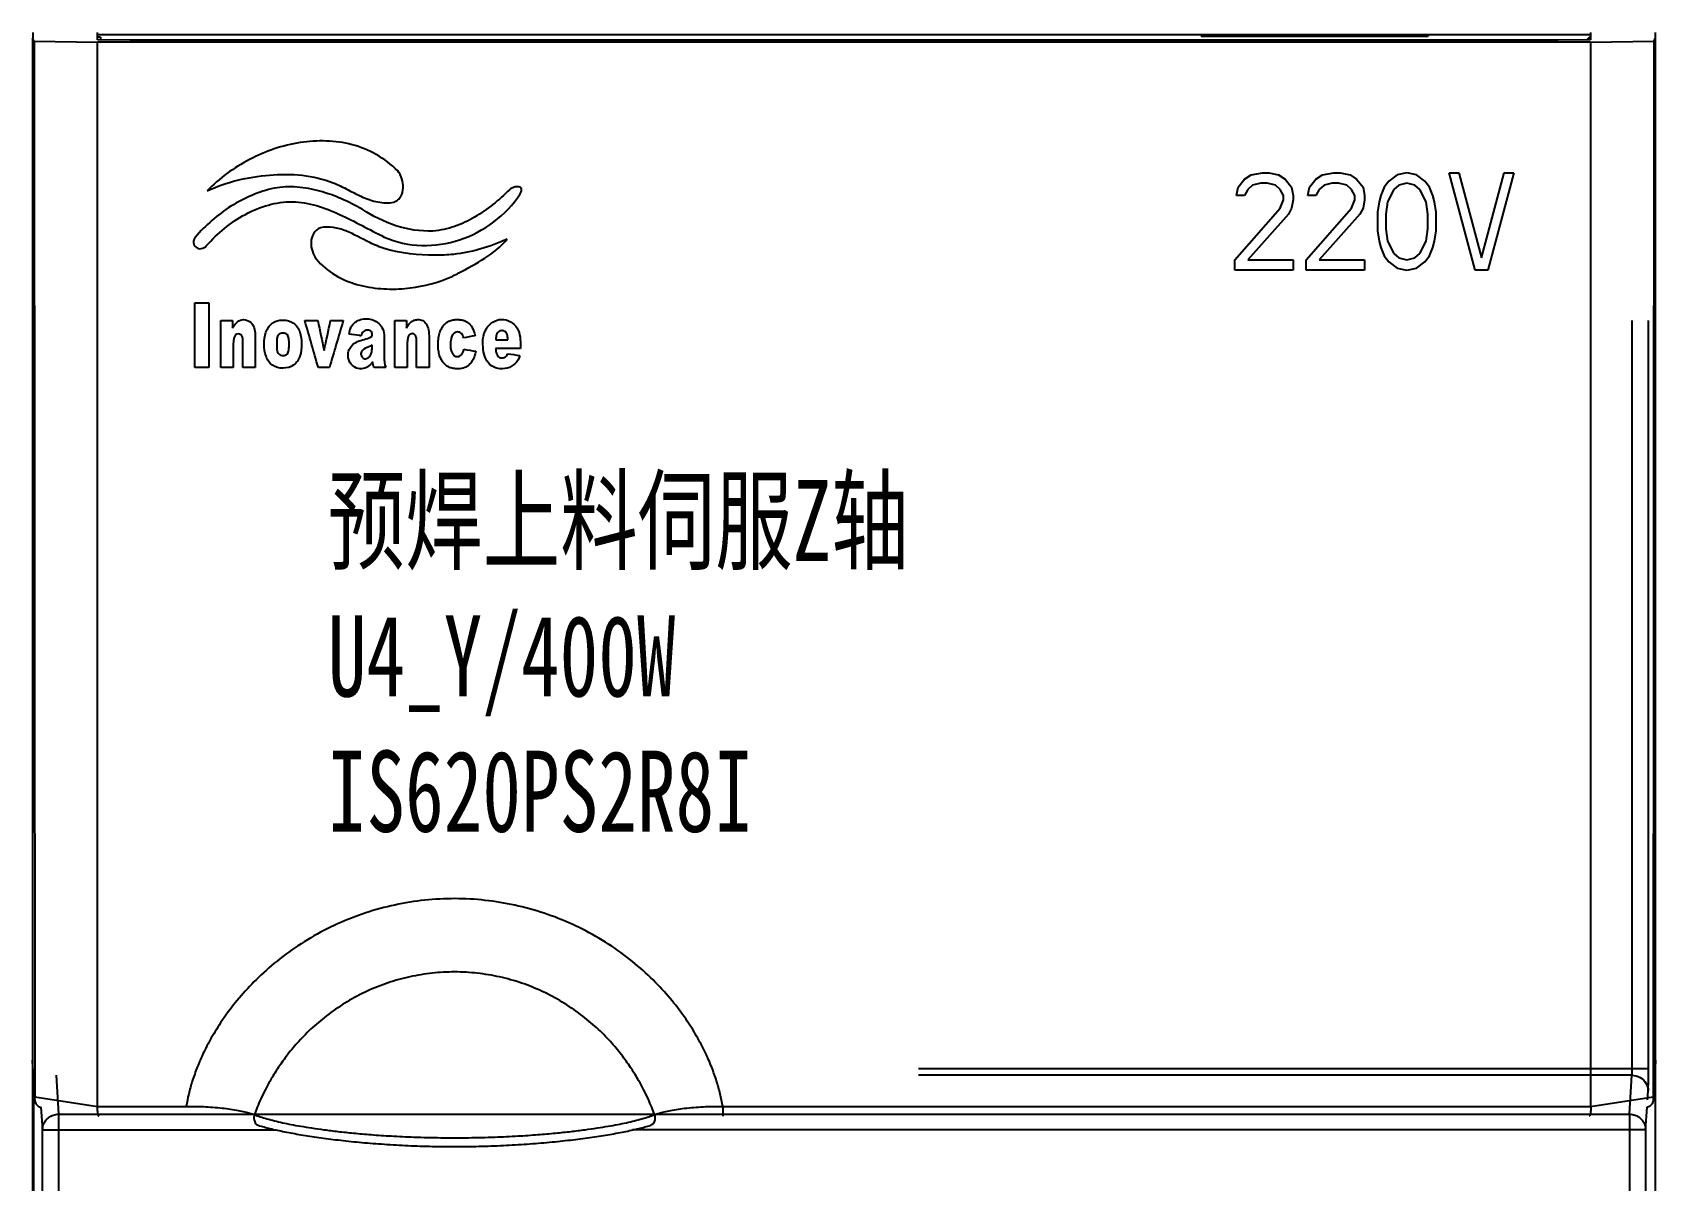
# Model space of a CAD drawing. Header units: millimetres. Extents: x 336 to 12810, y -1577 to 4105.
# Drawn here: x 8348.7 to 8398.7, y 1768 to 1803.3 of the extents above; entities that cross this region are included whole.
import ezdxf

# ---------------------------------------------------------------- set-up
doc = ezdxf.new("R2010")
doc.units = ezdxf.units.MM
doc.layers.add('03___PRT_ALL_CURVES', color=7, linetype='Continuous')
doc.layers.add('20_ALL_FEATURES', color=7, linetype='Continuous')
doc.styles.add('宋', font='', dxfattribs={"width": 0.7})
doc.styles.add('样式 8', font='arial.ttf', dxfattribs={"width": 0.6, "height": 2.5})
doc.styles.get('宋').set_extended_font_data('SimSun')

msp = doc.modelspace()

# ---------------------------------------------------------------- linework, layer by layer
at = {"color": 7, "linetype": 'Continuous'}
for p, q in [((8348.67, 1803.135), (8348.67, 1644.24)), ((8348.723, 1803.046), (8348.67, 1803.135)), ((8348.67, 1803.135), (8348.68, 1803.135)), ((8348.68, 1803.313), (8348.68, 1803.135)), ((8348.723, 1803.046), (8348.74, 1770.527)), ((8348.723, 1803.046), (8350.67, 1803.017)), ((8350.67, 1803.089), (8350.67, 1803.313)), ((8396.67, 1803.24), (8350.67, 1803.24)), ((8350.77, 1803.166), (8350.67, 1803.166)), ((8351.67, 1803.074), (8350.67, 1803.089)), ((8350.67, 1770.24), (8350.67, 1803.017)), ((8396.67, 1803.017), (8350.67, 1803.017)), ((8350.77, 1803.166), (8350.77, 1803.088)), ((8395.67, 1803.074), (8351.67, 1803.074)), ((8384.67, 1803.24), (8384.67, 1803.202)), ((8384.67, 1803.202), (8391.67, 1803.202)), ((8391.67, 1803.24), (8391.67, 1803.202)), ((8396.67, 1803.089), (8395.67, 1803.074)), ((8396.635, 1803.166), (8396.556, 1803.088)), ((8396.634, 1803.09), (8396.635, 1803.166)), ((8396.67, 1803.166), (8396.635, 1803.166)), ((8396.67, 1803.313), (8396.67, 1803.089)), ((8396.67, 1803.017), (8398.618, 1803.046)), ((8396.67, 1803.017), (8396.67, 1770.24)), ((8398.618, 1803.046), (8398.601, 1770.527)), ((8398.618, 1803.046), (8398.67, 1803.135)), ((8398.66, 1803.313), (8398.66, 1803.135)), ((8398.67, 1803.135), (8398.66, 1803.135)), ((8398.67, 1644.24), (8398.67, 1803.135)), ((8397.952, 1771.394), (8397.952, 1794.44)), ((8398.452, 1771.394), (8398.452, 1794.44)), ((8348.74, 1770.449), (8348.67, 1771.662)), ((8348.671, 1771.643), (8348.67, 1771.662)), ((8348.739, 1770.449), (8348.671, 1771.643)), ((8398.67, 1771.662), (8398.601, 1770.449)), ((8398.67, 1771.643), (8398.606, 1770.527)), ((8398.67, 1771.662), (8398.67, 1771.643)), ((8349.398, 1771.201), (8349.476, 1770)), ((8398.452, 1771.394), (8375.97, 1771.394)), ((8397.943, 1771.201), (8375.97, 1771.201)), ((8397.865, 1770), (8397.943, 1771.201)), ((8348.67, 1770.74), (8348.709, 1770.74)), ((8348.709, 1761.74), (8348.709, 1770.74)), ((8350.67, 1770.23), (8348.74, 1770.527)), ((8398.601, 1770.527), (8396.671, 1770.23)), ((8398.425, 1770.444), (8398.443, 1770.718)), ((8348.74, 1770.449), (8348.74, 1770.432)), ((8348.931, 1770.213), (8348.976, 1769.517)), ((8349.476, 1770), (8397.865, 1770)), ((8349.476, 1770), (8349.476, 1752.38)), ((8350.67, 1770.24), (8353.407, 1770.24)), ((8369.934, 1770.24), (8396.67, 1770.24)), ((8369.934, 1770.24), (8369.934, 1769.94)), ((8397.865, 1770), (8397.865, 1644.546)), ((8398.365, 1769.517), (8398.41, 1770.213)), ((8398.601, 1770.449), (8398.6, 1770.432)), ((8348.976, 1752.88), (8348.976, 1769.517)), ((8348.976, 1769.517), (8356.183, 1769.517)), ((8398.365, 1769.517), (8367.158, 1769.517)), ((8398.365, 1769.517), (8398.365, 1644.546))]:
    msp.add_line(p, q, dxfattribs=at)
for points, start_tangent, end_tangent in [([(8369.934, 1770.24), (8369.858, 1770.618), (8369.747, 1771.019), (8369.594, 1771.447), (8369.393, 1771.907), (8369.13, 1772.404), (8368.795, 1772.934), (8368.377, 1773.489), (8367.863, 1774.061), (8367.24, 1774.632), (8366.516, 1775.172), (8365.717, 1775.645), (8364.869, 1776.032), (8363.986, 1776.326), (8363.076, 1776.524), (8362.15, 1776.625), (8361.218, 1776.627), (8360.291, 1776.529), (8359.381, 1776.333), (8358.497, 1776.042), (8357.648, 1775.658), (8356.847, 1775.186), (8356.119, 1774.647), (8355.492, 1774.074), (8354.973, 1773.501), (8354.552, 1772.943), (8354.215, 1772.411), (8353.951, 1771.912), (8353.748, 1771.45), (8353.595, 1771.021), (8353.483, 1770.619), (8353.407, 1770.24)], (-0.158449, 0.987367), (-0.158453, -0.987366)), ([(8367.835, 1769.986), (8367.747, 1770.214), (8367.636, 1770.472), (8367.496, 1770.76), (8367.318, 1771.083), (8367.094, 1771.44), (8366.816, 1771.826), (8366.474, 1772.235), (8366.057, 1772.656), (8365.558, 1773.072), (8364.991, 1773.455), (8364.377, 1773.781), (8363.733, 1774.04), (8363.063, 1774.227), (8362.375, 1774.341), (8361.68, 1774.381), (8360.985, 1774.344), (8360.297, 1774.231), (8359.626, 1774.046), (8358.981, 1773.79), (8358.366, 1773.465), (8357.796, 1773.082), (8357.295, 1772.666), (8356.875, 1772.244), (8356.53, 1771.833), (8356.25, 1771.445), (8356.025, 1771.086), (8355.846, 1770.762), (8355.705, 1770.473), (8355.594, 1770.215), (8355.506, 1769.986)], (-0.336663, 0.941625), (-0.336661, -0.941626)), ([(8397.943, 1771.201), (8397.947, 1771.236), (8397.949, 1771.258), (8397.95, 1771.285), (8397.951, 1771.318), (8397.952, 1771.355), (8397.952, 1771.394)], (0.222501, 0.974932), (-0.000007, 1)), ([(8397.943, 1771.201), (8398.192, 1771.135), (8398.375, 1770.959), (8398.443, 1770.718)], (0.99999, -0.004364), (0.004676, -0.999989)), ([(8398.443, 1770.718), (8398.444, 1770.744), (8398.446, 1770.784), (8398.447, 1770.841), (8398.449, 1770.917), (8398.45, 1771.013), (8398.451, 1771.128), (8398.452, 1771.257), (8398.452, 1771.394)], (0.065022, 0.997884), (-0.000064, 1)), ([(8348.74, 1770.475), (8348.74, 1770.5), (8348.74, 1770.527)], (0.002955, 0.999996), (-0.000522, 1)), ([(8398.601, 1770.527), (8398.601, 1770.5), (8398.601, 1770.475)], (-0.000522, -1), (0.002955, -0.999996)), ([(8348.74, 1770.449), (8348.74, 1770.475)], (0.004788, 0.999989), (0.002955, 0.999996)), ([(8348.74, 1770.432), (8348.749, 1770.381), (8348.774, 1770.321), (8348.812, 1770.274), (8348.861, 1770.239), (8348.916, 1770.218), (8348.94, 1770.213)], (0.058249, -0.998302), (0.988517, -0.151107)), ([(8348.976, 1769.517), (8348.986, 1769.612), (8349.02, 1769.712), (8349.082, 1769.812), (8349.178, 1769.904), (8349.31, 1769.972), (8349.476, 1770)], (0.004676, 0.999989), (0.99999, 0.004364)), ([(8350.67, 1770.23), (8350.668, 1770.169), (8350.668, 1770.11), (8350.672, 1770.058), (8350.679, 1770.013), (8350.688, 1769.978), (8350.699, 1769.954), (8350.713, 1769.942), (8350.717, 1769.941)], (-0.064441, -0.997922), (0.992881, -0.119113)), ([(8350.67, 1770.23), (8350.67, 1770.234), (8350.67, 1770.237), (8350.67, 1770.24)], (0.064441, 0.997922), (0, 1)), ([(8353.407, 1770.24), (8353.661, 1770.241), (8353.94, 1770.234), (8354.229, 1770.217), (8354.511, 1770.191), (8354.775, 1770.156), (8355.01, 1770.115), (8355.212, 1770.071), (8355.378, 1770.027), (8355.506, 1769.986)], (0.999877, 0.015698), (0.946467, -0.3228)), ([(8367.835, 1769.986), (8367.963, 1770.027), (8368.129, 1770.071), (8368.332, 1770.116), (8368.567, 1770.156), (8368.83, 1770.191), (8369.113, 1770.217), (8369.402, 1770.234), (8369.68, 1770.241), (8369.934, 1770.24)], (0.946467, 0.322799), (0.999877, -0.015694)), ([(8396.671, 1770.23), (8396.673, 1770.169), (8396.673, 1770.11), (8396.669, 1770.058), (8396.662, 1770.013), (8396.653, 1769.978), (8396.641, 1769.954), (8396.628, 1769.942), (8396.624, 1769.941)], (0.064441, -0.997922), (-0.992805, -0.11974)), ([(8396.67, 1770.24), (8396.67, 1770.237), (8396.671, 1770.234), (8396.671, 1770.23)], (0, -1), (0.064441, -0.997922)), ([(8397.865, 1770), (8397.963, 1769.99), (8398.068, 1769.958), (8398.172, 1769.897), (8398.265, 1769.804), (8398.336, 1769.677), (8398.365, 1769.517)], (0.99999, -0.004364), (0.004676, -0.999989)), ([(8398.601, 1770.432), (8398.592, 1770.381), (8398.567, 1770.321), (8398.529, 1770.274), (8398.48, 1770.239), (8398.425, 1770.218), (8398.401, 1770.213)], (-0.058406, -0.998293), (-0.988508, -0.15117)), ([(8398.601, 1770.475), (8398.601, 1770.449)], (0.002955, -0.999996), (0.004788, -0.999989)), ([(8355.506, 1769.986), (8355.494, 1769.906), (8355.498, 1769.829), (8355.518, 1769.761), (8355.552, 1769.707), (8355.599, 1769.67), (8355.622, 1769.661)], (-0.245809, -0.969318), (0.95301, -0.30294)), ([(8355.506, 1769.986), (8355.686, 1769.922), (8355.894, 1769.859), (8356.125, 1769.797), (8356.375, 1769.739), (8356.642, 1769.684), (8356.935, 1769.631), (8357.27, 1769.576), (8357.65, 1769.522), (8358.079, 1769.469), (8358.561, 1769.418), (8359.103, 1769.371), (8359.717, 1769.33), (8360.43, 1769.297), (8361.246, 1769.277), (8362.1, 1769.277), (8362.915, 1769.297), (8363.627, 1769.33), (8364.24, 1769.372), (8364.782, 1769.419), (8365.264, 1769.469), (8365.692, 1769.522), (8366.072, 1769.577), (8366.406, 1769.631), (8366.699, 1769.684), (8366.966, 1769.739), (8367.216, 1769.797), (8367.447, 1769.859), (8367.655, 1769.922), (8367.835, 1769.986)], (0.933783, -0.35784), (0.933783, 0.35784)), ([(8355.622, 1769.661), (8355.987, 1769.56), (8356.439, 1769.461), (8356.94, 1769.369), (8357.489, 1769.284), (8358.085, 1769.207), (8358.73, 1769.139), (8359.42, 1769.083), (8360.146, 1769.04), (8360.897, 1769.013), (8361.661, 1769.004), (8362.426, 1769.013), (8363.178, 1769.039), (8363.907, 1769.082), (8364.599, 1769.138), (8365.246, 1769.206), (8365.845, 1769.283), (8366.395, 1769.368), (8366.897, 1769.46), (8367.35, 1769.559), (8367.718, 1769.661)], (0.953081, -0.302715), (0.953092, 0.302681)), ([(8367.835, 1769.986), (8367.847, 1769.906), (8367.843, 1769.829), (8367.823, 1769.761), (8367.788, 1769.707), (8367.742, 1769.67), (8367.718, 1769.661)], (0.245794, -0.969322), (-0.953033, -0.302868))]:
    msp.add_spline(points, degree=3, dxfattribs=dict(at, start_tangent=start_tangent, end_tangent=end_tangent))
at = {"layer": '03___PRT_ALL_CURVES', "color": 7, "linetype": 'Continuous'}
for p, q in [((8385.759, 1798.289), (8385.809, 1798.545)), ((8385.809, 1798.545), (8386.009, 1798.8)), ((8386.009, 1798.8), (8386.209, 1798.928)), ((8386.259, 1798.608), (8386.109, 1798.481)), ((8386.209, 1798.928), (8386.559, 1798.991)), ((8386.509, 1798.672), (8386.259, 1798.608)), ((8386.709, 1798.672), (8386.509, 1798.672)), ((8386.559, 1798.991), (8386.759, 1798.991)), ((8386.959, 1798.608), (8386.709, 1798.672)), ((8386.759, 1798.991), (8387.059, 1798.928)), ((8387.109, 1798.481), (8386.959, 1798.608)), ((8387.059, 1798.928), (8387.259, 1798.8)), ((8387.259, 1798.8), (8387.459, 1798.545)), ((8387.459, 1798.545), (8387.509, 1798.289)), ((8387.959, 1798.289), (8388.009, 1798.545)), ((8388.009, 1798.545), (8388.209, 1798.8)), ((8388.209, 1798.8), (8388.409, 1798.928)), ((8388.459, 1798.608), (8388.309, 1798.481)), ((8388.409, 1798.928), (8388.759, 1798.991)), ((8388.709, 1798.672), (8388.459, 1798.608)), ((8388.909, 1798.672), (8388.709, 1798.672)), ((8388.759, 1798.991), (8388.959, 1798.991)), ((8389.159, 1798.608), (8388.909, 1798.672)), ((8388.959, 1798.991), (8389.259, 1798.928)), ((8389.309, 1798.481), (8389.159, 1798.608)), ((8389.259, 1798.928), (8389.459, 1798.8)), ((8389.459, 1798.8), (8389.659, 1798.545)), ((8389.659, 1798.545), (8389.709, 1798.289)), ((8390.309, 1798.545), (8390.209, 1798.289)), ((8390.459, 1798.736), (8390.309, 1798.545)), ((8390.709, 1798.928), (8390.459, 1798.736)), ((8390.759, 1798.608), (8390.609, 1798.481)), ((8391.009, 1798.991), (8390.709, 1798.928)), ((8391.009, 1798.672), (8390.759, 1798.608)), ((8391.309, 1798.928), (8391.009, 1798.991)), ((8391.259, 1798.608), (8391.009, 1798.672)), ((8391.409, 1798.481), (8391.259, 1798.608)), ((8391.559, 1798.736), (8391.309, 1798.928)), ((8391.709, 1798.545), (8391.559, 1798.736)), ((8391.809, 1798.289), (8391.709, 1798.545)), ((8393.109, 1795.991), (8392.309, 1798.991)), ((8392.309, 1798.991), (8392.609, 1798.991)), ((8392.609, 1798.991), (8393.309, 1796.374)), ((8393.309, 1796.374), (8394.009, 1798.991)), ((8394.309, 1798.991), (8393.509, 1795.991)), ((8394.009, 1798.991), (8394.309, 1798.991)), ((8386.009, 1798.289), (8385.759, 1798.289)), ((8386.109, 1798.481), (8386.009, 1798.289)), ((8387.209, 1798.289), (8387.109, 1798.481)), ((8387.109, 1797.906), (8387.209, 1798.162)), ((8387.209, 1798.162), (8387.209, 1798.289)), ((8387.509, 1798.162), (8387.459, 1797.906)), ((8387.509, 1798.289), (8387.509, 1798.162)), ((8388.209, 1798.289), (8387.959, 1798.289)), ((8388.309, 1798.481), (8388.209, 1798.289)), ((8389.409, 1798.289), (8389.309, 1798.481)), ((8389.309, 1797.906), (8389.409, 1798.162)), ((8389.409, 1798.162), (8389.409, 1798.289)), ((8389.709, 1798.162), (8389.659, 1797.906)), ((8389.709, 1798.289), (8389.709, 1798.162)), ((8390.159, 1798.098), (8390.109, 1797.779)), ((8390.209, 1798.289), (8390.159, 1798.098)), ((8390.409, 1798.098), (8390.359, 1797.715)), ((8390.609, 1798.481), (8390.409, 1798.098)), ((8391.609, 1798.098), (8391.409, 1798.481)), ((8391.659, 1797.715), (8391.609, 1798.098)), ((8391.859, 1798.098), (8391.809, 1798.289)), ((8391.909, 1797.779), (8391.859, 1798.098)), ((8385.709, 1796.311), (8387.109, 1797.906)), ((8387.359, 1797.715), (8386.109, 1796.311)), ((8387.459, 1797.906), (8387.359, 1797.715)), ((8387.909, 1796.311), (8389.309, 1797.906)), ((8389.559, 1797.715), (8388.309, 1796.311)), ((8389.659, 1797.906), (8389.559, 1797.715)), ((8390.109, 1797.779), (8390.109, 1797.204)), ((8390.359, 1797.715), (8390.359, 1797.268)), ((8391.659, 1797.268), (8391.659, 1797.715)), ((8391.909, 1797.204), (8391.909, 1797.779)), ((8390.109, 1797.204), (8390.159, 1796.885)), ((8390.359, 1797.268), (8390.409, 1796.885)), ((8391.609, 1796.885), (8391.659, 1797.268)), ((8391.859, 1796.885), (8391.909, 1797.204)), ((8390.159, 1796.885), (8390.209, 1796.694)), ((8390.209, 1796.694), (8390.309, 1796.438)), ((8390.409, 1796.885), (8390.609, 1796.502)), ((8390.609, 1796.502), (8390.759, 1796.374)), ((8391.259, 1796.374), (8391.409, 1796.502)), ((8391.409, 1796.502), (8391.609, 1796.885)), ((8391.709, 1796.438), (8391.809, 1796.694)), ((8391.809, 1796.694), (8391.859, 1796.885)), ((8385.709, 1795.991), (8385.709, 1796.311)), ((8386.109, 1796.311), (8387.509, 1796.311)), ((8387.509, 1796.311), (8387.509, 1795.991)), ((8387.909, 1795.991), (8387.909, 1796.311)), ((8388.309, 1796.311), (8389.709, 1796.311)), ((8389.709, 1796.311), (8389.709, 1795.991)), ((8390.309, 1796.438), (8390.459, 1796.247)), ((8390.459, 1796.247), (8390.709, 1796.055)), ((8390.709, 1796.055), (8391.009, 1795.991)), ((8390.759, 1796.374), (8391.009, 1796.311)), ((8391.009, 1796.311), (8391.259, 1796.374)), ((8391.009, 1795.991), (8391.309, 1796.055)), ((8391.309, 1796.055), (8391.559, 1796.247)), ((8391.559, 1796.247), (8391.709, 1796.438)), ((8387.509, 1795.991), (8385.709, 1795.991)), ((8389.709, 1795.991), (8387.909, 1795.991)), ((8393.509, 1795.991), (8393.109, 1795.991))]:
    msp.add_line(p, q, dxfattribs=at)
at = {"layer": '20_ALL_FEATURES', "color": 7, "linetype": 'Continuous'}
for points, start_tangent, end_tangent in [([(8359.922, 1799.053, 48.994), (8359.259, 1799.556, 49.008), (8358.518, 1799.856, 49.017), (8356.919, 1799.922, 49.019), (8355.354, 1799.399, 49.004), (8354.05, 1798.435, 48.975)], (-0.709681, 0.704213, 0.020901), (-0.69443, -0.719243, -0.021347)), ([(8359.803, 1798.085, 48.965), (8359.93, 1798.161, 48.967), (8360.018, 1798.265, 48.97), (8360.091, 1798.525, 48.978), (8360.05, 1798.807, 48.986), (8359.922, 1799.053, 48.994)], (0.925982, 0.377402, 0.011201), (-0.614554, 0.788528, 0.023403)), ([(8356.116, 1798.521, 48.978), (8354.781, 1797.96, 48.961), (8353.69, 1797.007, 48.933)], (-0.974455, -0.224484, -0.006663), (-0.643609, -0.765018, -0.022705)), ([(8354.05, 1798.435, 48.975), (8355.972, 1798.922, 48.99), (8357.939, 1798.682, 48.982), (8358.393, 1798.467, 48.976), (8358.842, 1798.246, 48.97), (8359.305, 1798.095, 48.965), (8359.803, 1798.085, 48.965)], (0.907304, 0.42029, 0.012474), (0.986774, 0.162031, 0.004809)), ([(8358.825, 1797.867, 48.958), (8357.522, 1798.427, 48.975), (8356.826, 1798.55, 48.979), (8356.116, 1798.521, 48.978)], (-0.867538, 0.497152, 0.014755), (-0.986865, -0.161475, -0.004792)), ([(8363.691, 1798.341, 48.972), (8363.735, 1798.432, 48.975), (8363.737, 1798.498, 48.977), (8363.707, 1798.54, 48.978), (8363.652, 1798.561, 48.979), (8363.582, 1798.563, 48.979), (8363.506, 1798.547, 48.978), (8363.37, 1798.47, 48.976)], (0.545673, 0.837629, 0.02486), (-0.72364, -0.689874, -0.020475)), ([(8354.036, 1796.75, 48.925), (8354.583, 1797.278, 48.941), (8355.229, 1797.71, 48.954), (8355.938, 1798, 48.962), (8356.676, 1798.1, 48.965), (8358.133, 1797.711, 48.954), (8359.51, 1797.014, 48.933)], (0.655413, 0.754938, 0.022406), (0.900227, -0.435229, -0.012917)), ([(8359.51, 1797.014, 48.933), (8360.665, 1796.753, 48.925), (8361.83, 1796.93, 48.93), (8362.881, 1797.481, 48.947), (8363.691, 1798.341, 48.972)], (0.910828, -0.412604, -0.012246), (0.545673, 0.837629, 0.02486)), ([(8363.37, 1798.47, 48.976), (8362.292, 1797.629, 48.951), (8361.676, 1797.34, 48.943), (8361.008, 1797.199, 48.938)], (-0.72364, -0.689874, -0.020475), (-0.997096, -0.076127, -0.002259)), ([(8361.008, 1797.199, 48.938), (8359.866, 1797.363, 48.943), (8358.825, 1797.867, 48.958)], (-0.999078, -0.042916, -0.001274), (-0.839082, 0.543766, 0.016139)), ([(8353.69, 1797.007, 48.933), (8353.629, 1796.831, 48.928), (8353.709, 1796.698, 48.924), (8353.866, 1796.656, 48.922), (8354.036, 1796.75, 48.925)], (-0.643609, -0.765018, -0.022705), (0.655413, 0.754938, 0.022406)), ([(8357.54, 1797.297, 48.941), (8357.324, 1797.114, 48.936), (8357.252, 1796.855, 48.928), (8357.293, 1796.575, 48.92), (8357.421, 1796.329, 48.913)], (-0.920511, -0.390544, -0.011591), (0.606604, -0.794654, -0.023585)), ([(8359.06, 1796.842, 48.928), (8358.327, 1797.201, 48.939), (8357.94, 1797.309, 48.942), (8357.54, 1797.297, 48.941)], (-0.89622, 0.443414, 0.01316), (-0.976807, -0.214029, -0.006352)), ([(8361.065, 1796.455, 48.916), (8359.539, 1796.655, 48.922), (8359.06, 1796.842, 48.928)], (-0.999998, 0.00219, 0.000065), (-0.899181, 0.437385, 0.012981)), ([(8363.293, 1796.947, 48.931), (8361.639, 1796.48, 48.917), (8361.065, 1796.455, 48.916)], (-0.913157, -0.407428, -0.012092), (-0.999716, 0.023814, 0.000707)), ([(8361.81, 1795.911, 48.9), (8362.603, 1796.36, 48.914), (8363.293, 1796.947, 48.931)], (0.879947, 0.474863, 0.014094), (0.641014, 0.767191, 0.02277)), ([(8357.421, 1796.329, 48.913), (8357.985, 1795.846, 48.898), (8358.663, 1795.555, 48.89), (8359.399, 1795.425, 48.886), (8360.141, 1795.427, 48.886)], (0.640583, -0.767551, -0.02278), (0.996649, 0.081765, 0.002427)), ([(8360.141, 1795.427, 48.886), (8361.415, 1795.723, 48.895), (8361.81, 1795.911, 48.9)], (0.9953, 0.0968, 0.002873), (0.871745, 0.489745, 0.014535)), ([(8353.67, 1792.991, 48.814), (8353.67, 1794.991, 48.873)], (0, 0.99956, 0.029666), (0, 0.99956, 0.029666)), ([(8353.67, 1794.991, 48.873), (8354.099, 1794.991, 48.873)], (1, 0), (1, 0)), ([(8354.099, 1794.991, 48.873), (8354.099, 1792.991, 48.814)], (0, -0.99956, -0.029666), (0, -0.99956, -0.029666)), ([(8358.431, 1794.027, 48.844), (8358.484, 1794.237, 48.851), (8358.608, 1794.387, 48.855), (8358.781, 1794.474, 48.858), (8358.977, 1794.498, 48.858), (8359.342, 1794.351, 48.854), (8359.461, 1794.179, 48.849), (8359.507, 1793.939, 48.842)], (0.034094, 0.998979, 0.029649), (0, -0.99956, -0.029666)), ([(8354.474, 1792.991, 48.814), (8354.474, 1794.44, 48.857)], (0, 0.99956, 0.029666), (0, 0.99956, 0.029666)), ([(8354.474, 1794.44, 48.857), (8354.832, 1794.44, 48.857)], (1, 0), (1, 0)), ([(8354.832, 1794.204, 48.85), (8354.951, 1794.369, 48.854), (8355.122, 1794.467, 48.857), (8355.312, 1794.438, 48.857), (8355.461, 1794.307, 48.853), (8355.521, 1794.116, 48.847), (8355.533, 1793.912, 48.841)], (0.44599, 0.894644, 0.026552), (0.042716, -0.998648, -0.029639)), ([(8354.832, 1794.44, 48.857), (8354.832, 1794.204, 48.85)], (0, -0.99956, -0.029666), (0, -0.99956, -0.029666)), ([(8355.148, 1793.788, 48.837), (8355.146, 1793.882, 48.84), (8355.12, 1793.97, 48.843), (8355.048, 1794.024, 48.844), (8354.963, 1794.026, 48.844), (8354.904, 1793.964, 48.842), (8354.872, 1793.872, 48.84), (8354.858, 1793.687, 48.834)], (0, 0.99956, 0.029666), (0, -0.99956, -0.029666)), ([(8355.81, 1793.712, 48.835), (8355.864, 1794.082, 48.846), (8355.94, 1794.237, 48.851), (8356.054, 1794.357, 48.854), (8356.384, 1794.457, 48.857), (8356.714, 1794.364, 48.854), (8356.829, 1794.246, 48.851), (8356.905, 1794.092, 48.846), (8356.961, 1793.721, 48.835)], (-0.0042, 0.999551, 0.029666), (0.003289, -0.999554, -0.029666)), ([(8356.575, 1793.649, 48.833), (8356.575, 1793.711, 48.835), (8356.568, 1793.884, 48.84), (8356.513, 1794.012, 48.844), (8356.387, 1794.058, 48.845), (8356.259, 1794.013, 48.844), (8356.203, 1793.886, 48.84), (8356.195, 1793.713, 48.835)], (0.007728, 0.99953, 0.029665), (-0.002632, -0.999556, -0.029666)), ([(8357.06, 1794.44, 48.857), (8357.46, 1794.44, 48.857)], (1, 0), (1, 0)), ([(8357.477, 1792.991, 48.814), (8357.06, 1794.44, 48.857)], (-0.276553, 0.960576, 0.028509), (-0.276553, 0.960576, 0.028509)), ([(8357.46, 1794.44, 48.857), (8357.654, 1793.522, 48.829)], (0.207229, -0.977862, -0.029022), (0.207229, -0.977862, -0.029022)), ([(8357.654, 1793.522, 48.829), (8357.855, 1794.44, 48.857)], (0.213843, 0.976438, 0.02898), (0.213843, 0.976438, 0.02898)), ([(8358.243, 1794.44, 48.857), (8357.817, 1792.991, 48.814)], (-0.281868, -0.959031, -0.028463), (-0.281868, -0.959031, -0.028463)), ([(8357.855, 1794.44, 48.857), (8358.243, 1794.44, 48.857)], (1, 0), (1, 0)), ([(8358.798, 1793.971, 48.843), (8358.741, 1793.98, 48.843), (8358.431, 1794.027, 48.844)], (-0.988597, 0.150517, 0.004467), (-0.988597, 0.150517, 0.004467)), ([(8358.802, 1794.015, 48.844), (8358.798, 1793.971, 48.843)], (-0.226212, -0.973649, -0.028897), (0.046429, -0.998482, -0.029634)), ([(8359.131, 1793.959, 48.842), (8359.136, 1794.044, 48.845), (8359.106, 1794.103, 48.847), (8358.986, 1794.146, 48.848), (8358.917, 1794.133, 48.847), (8358.855, 1794.099, 48.846), (8358.812, 1794.044, 48.845), (8358.802, 1794.015, 48.844)], (0.245556, 0.968956, 0.028758), (-0.226212, -0.973649, -0.028897)), ([(8359.831, 1794.44, 48.857), (8360.189, 1794.44, 48.857)], (1, 0), (1, 0)), ([(8359.831, 1792.991, 48.814), (8359.831, 1794.44, 48.857)], (0, 0.99956, 0.029666), (0, 0.99956, 0.029666)), ([(8360.189, 1794.204, 48.85), (8360.269, 1794.328, 48.853), (8360.31, 1794.375, 48.855), (8360.351, 1794.411, 48.856), (8360.394, 1794.438, 48.857), (8360.442, 1794.457, 48.857), (8360.551, 1794.473, 48.858)], (0.484719, 0.874285, 0.025948), (1, 0)), ([(8360.189, 1794.44, 48.857), (8360.189, 1794.204, 48.85)], (0, -0.99956, -0.029666), (0, -0.99956, -0.029666)), ([(8360.505, 1793.788, 48.837), (8360.496, 1793.904, 48.841), (8360.485, 1793.948, 48.842), (8360.47, 1793.981, 48.843), (8360.45, 1794.006, 48.844), (8360.428, 1794.024, 48.844), (8360.401, 1794.034, 48.845), (8360.372, 1794.038, 48.845), (8360.338, 1794.033, 48.845), (8360.308, 1794.019, 48.844), (8360.258, 1793.961, 48.842)], (0, 0.99956, 0.029666), (-0.491563, -0.870459, -0.025835)), ([(8360.551, 1794.473, 48.858), (8360.693, 1794.439, 48.857), (8360.8, 1794.336, 48.853)], (1, 0), (0.550527, -0.83445, -0.024766)), ([(8360.8, 1794.336, 48.853), (8360.868, 1794.161, 48.848), (8360.89, 1793.912, 48.841)], (0.548821, -0.835572, -0.024799), (0, -0.99956, -0.029666)), ([(8361.211, 1793.365, 48.825), (8361.192, 1793.435, 48.827), (8361.178, 1793.516, 48.829), (8361.17, 1793.607, 48.832), (8361.168, 1793.657, 48.833), (8361.168, 1793.709, 48.835), (8361.168, 1793.764, 48.837), (8361.171, 1793.816, 48.838), (8361.181, 1793.914, 48.841), (8361.197, 1794.002, 48.844), (8361.22, 1794.081, 48.846)], (-0.318454, 0.947521, 0.028122), (0.336156, 0.941392, 0.02794)), ([(8361.22, 1794.081, 48.846), (8361.241, 1794.135, 48.848), (8361.326, 1794.277, 48.852)], (0.334261, 0.942066, 0.02796), (0.612946, 0.789777, 0.02344)), ([(8361.326, 1794.277, 48.852), (8361.394, 1794.353, 48.854), (8361.429, 1794.382, 48.855), (8361.464, 1794.406, 48.856), (8361.524, 1794.435, 48.856), (8361.592, 1794.456, 48.857), (8361.668, 1794.469, 48.857), (8361.709, 1794.472, 48.858), (8361.751, 1794.473, 48.858), (8361.811, 1794.471, 48.858), (8361.867, 1794.465, 48.857), (8361.968, 1794.441, 48.857), (8362.054, 1794.402, 48.855), (8362.126, 1794.346, 48.854)], (0.612139, 0.790402, 0.023459), (0.711957, -0.701914, -0.020832)), ([(8361.763, 1794.092, 48.846), (8361.677, 1794.067, 48.846), (8361.64, 1794.037, 48.845), (8361.608, 1793.993, 48.843), (8361.564, 1793.869, 48.84), (8361.55, 1793.694, 48.834)], (-1, 0), (0, -0.99956, -0.029666)), ([(8361.945, 1793.905, 48.841), (8361.883, 1794.045, 48.845), (8361.831, 1794.08, 48.846), (8361.763, 1794.092, 48.846)], (-0.17892, 0.983431, 0.029188), (-1, 0)), ([(8362.126, 1794.346, 48.854), (8362.185, 1794.275, 48.852), (8362.306, 1793.975, 48.843)], (0.712802, -0.701057, -0.020807), (0.206721, -0.977969, -0.029025)), ([(8363.687, 1793.367, 48.825), (8363.54, 1793.121, 48.817), (8363.295, 1792.977, 48.813), (8363.006, 1792.97, 48.813), (8362.754, 1793.094, 48.817), (8362.551, 1793.624, 48.832), (8362.558, 1793.921, 48.841), (8362.591, 1794.059, 48.845)], (-0.283787, -0.958465, -0.028447), (0.32361, 0.945774, 0.02807)), ([(8362.591, 1794.059, 48.845), (8362.652, 1794.188, 48.849), (8363.121, 1794.478, 48.858), (8363.395, 1794.404, 48.856), (8363.601, 1794.205, 48.85), (8363.69, 1793.932, 48.842), (8363.709, 1793.641, 48.833)], (0.32361, 0.945774, 0.02807), (0.029423, -0.999127, -0.029653)), ([(8363.319, 1793.844, 48.839), (8363.301, 1793.976, 48.843), (8363.246, 1794.091, 48.846), (8363.132, 1794.132, 48.847), (8363.017, 1794.089, 48.846), (8362.959, 1793.976, 48.843), (8362.94, 1793.844, 48.839)], (-0.113372, 0.993115, 0.029475), (-0.098388, -0.99471, -0.029522)), ([(8354.858, 1793.687, 48.834), (8354.858, 1792.991, 48.814)], (0, -0.99956, -0.029666), (0, -0.99956, -0.029666)), ([(8355.148, 1792.991, 48.814), (8355.148, 1793.788, 48.837)], (0, 0.99956, 0.029666), (0, 0.99956, 0.029666)), ([(8355.533, 1793.912, 48.841), (8355.533, 1792.991, 48.814)], (0, -0.99956, -0.029666), (0, -0.99956, -0.029666)), ([(8356.961, 1793.721, 48.835), (8356.908, 1793.35, 48.824), (8356.833, 1793.194, 48.82), (8356.719, 1793.075, 48.816), (8356.39, 1792.975, 48.813), (8356.06, 1793.069, 48.816), (8355.944, 1793.187, 48.819), (8355.867, 1793.342, 48.824), (8355.81, 1793.712, 48.835)], (0.003289, -0.999554, -0.029666), (-0.0042, 0.999551, 0.029666)), ([(8356.195, 1793.713, 48.835), (8356.202, 1793.541, 48.83), (8356.258, 1793.413, 48.826), (8356.385, 1793.366, 48.825), (8356.512, 1793.41, 48.826), (8356.567, 1793.538, 48.83), (8356.575, 1793.649, 48.833)], (-0.002632, -0.999556, -0.029666), (0.007728, 0.99953, 0.029665)), ([(8359.153, 1793.169, 48.819), (8358.805, 1792.956, 48.813), (8358.606, 1793.002, 48.814), (8358.455, 1793.144, 48.818), (8358.393, 1793.346, 48.824), (8358.429, 1793.552, 48.83), (8358.465, 1793.616, 48.832)], (-0.540513, -0.840965, -0.024959), (0.571939, 0.819935, 0.024335)), ([(8358.465, 1793.616, 48.832), (8358.554, 1793.711, 48.835), (8358.736, 1793.814, 48.838), (8359.131, 1793.959, 48.842)], (0.571939, 0.819935, 0.024335), (0.828026, 0.560443, 0.016634)), ([(8359.131, 1793.679, 48.834), (8358.925, 1793.591, 48.831), (8358.787, 1793.431, 48.827), (8358.817, 1793.328, 48.824), (8358.901, 1793.266, 48.822), (8358.968, 1793.274, 48.822)], (-0.855315, -0.51788, -0.01537), (0.93821, 0.345915, 0.010267)), ([(8358.968, 1793.274, 48.822), (8359.002, 1793.29, 48.822), (8359.085, 1793.374, 48.825), (8359.123, 1793.479, 48.828), (8359.131, 1793.59, 48.831)], (0.93821, 0.345915, 0.010267), (0.013515, 0.999469, 0.029664)), ([(8359.131, 1793.59, 48.831), (8359.131, 1793.679, 48.834)], (0, 0.99956, 0.029666), (0, 0.99956, 0.029666)), ([(8359.507, 1793.939, 48.842), (8359.507, 1793.3, 48.823)], (0, -0.99956, -0.029666), (0, -0.99956, -0.029666)), ([(8360.258, 1793.961, 48.842), (8360.226, 1793.855, 48.839), (8360.215, 1793.687, 48.834)], (-0.495771, -0.868071, -0.025764), (0, -0.99956, -0.029666)), ([(8360.215, 1793.687, 48.834), (8360.215, 1792.991, 48.814)], (0, -0.99956, -0.029666), (0, -0.99956, -0.029666)), ([(8360.505, 1792.991, 48.814), (8360.505, 1793.788, 48.837)], (0, 0.99956, 0.029666), (0, 0.99956, 0.029666)), ([(8360.89, 1793.912, 48.841), (8360.89, 1792.991, 48.814)], (0, -0.99956, -0.029666), (0, -0.99956, -0.029666)), ([(8361.55, 1793.694, 48.834), (8361.553, 1793.61, 48.832), (8361.608, 1793.423, 48.826)], (0, -0.99956, -0.029666), (0.532514, -0.846048, -0.02511)), ([(8361.608, 1793.423, 48.826), (8361.675, 1793.353, 48.824), (8361.714, 1793.336, 48.824), (8361.757, 1793.33, 48.824), (8361.793, 1793.333, 48.824), (8361.827, 1793.344, 48.824), (8361.884, 1793.386, 48.825), (8361.929, 1793.457, 48.827), (8361.961, 1793.558, 48.83)], (0.53236, -0.846145, -0.025113), (0.214958, 0.976193, 0.028973)), ([(8362.306, 1793.975, 48.843), (8361.945, 1793.905, 48.841)], (-0.982039, -0.188593, -0.005597), (-0.982039, -0.188593, -0.005597)), ([(8361.961, 1793.558, 48.83), (8362.326, 1793.498, 48.829)], (0.986706, -0.162442, -0.004821), (0.986706, -0.162442, -0.004821)), ([(8362.939, 1793.578, 48.831), (8362.969, 1793.423, 48.826), (8363.059, 1793.305, 48.823), (8363.204, 1793.306, 48.823), (8363.309, 1793.417, 48.826)], (0.044522, -0.998569, -0.029637), (0.275372, 0.960915, 0.028519)), ([(8363.709, 1793.578, 48.831), (8362.939, 1793.578, 48.831)], (-1, 0), (-1, 0)), ([(8362.94, 1793.844, 48.839), (8363.319, 1793.844, 48.839)], (1, 0), (1, 0)), ([(8363.709, 1793.641, 48.833), (8363.709, 1793.578, 48.831)], (0, -0.99956, -0.029666), (0, -0.99956, -0.029666)), ([(8359.194, 1792.991, 48.814), (8359.153, 1793.169, 48.819)], (-0.399526, 0.916318, 0.027196), (-0.078638, 0.996464, 0.029574)), ([(8359.507, 1793.3, 48.823), (8359.509, 1793.209, 48.82), (8359.512, 1793.171, 48.819), (8359.516, 1793.139, 48.818), (8359.521, 1793.108, 48.817), (8359.53, 1793.073, 48.816), (8359.555, 1792.991, 48.814)], (0, -0.99956, -0.029666), (0.320128, -0.946957, -0.028105)), ([(8361.779, 1792.957, 48.813), (8361.633, 1792.968, 48.813), (8361.57, 1792.982, 48.813), (8361.513, 1793, 48.814), (8361.462, 1793.025, 48.815), (8361.415, 1793.057, 48.816), (8361.371, 1793.095, 48.817), (8361.331, 1793.139, 48.818), (8361.263, 1793.244, 48.821), (8361.211, 1793.365, 48.825)], (-1, 0), (-0.314173, 0.948948, 0.028164)), ([(8362.051, 1793.024, 48.815), (8361.994, 1792.995, 48.814), (8361.779, 1792.957, 48.813)], (-0.84917, -0.527888, -0.015667), (-1, 0)), ([(8362.326, 1793.498, 48.829), (8362.286, 1793.344, 48.824), (8362.227, 1793.212, 48.82), (8362.149, 1793.104, 48.817), (8362.051, 1793.024, 48.815)], (-0.178314, -0.98354, -0.029191), (-0.847882, -0.529952, -0.015729)), ([(8363.309, 1793.417, 48.826), (8363.687, 1793.367, 48.825)], (0.991271, -0.131784, -0.003911), (0.991271, -0.131784, -0.003911)), ([(8354.099, 1792.991, 48.814), (8353.67, 1792.991, 48.814)], (-1, 0), (-1, 0)), ([(8354.858, 1792.991, 48.814), (8354.474, 1792.991, 48.814)], (-1, 0), (-1, 0)), ([(8355.533, 1792.991, 48.814), (8355.148, 1792.991, 48.814)], (-1, 0), (-1, 0)), ([(8357.817, 1792.991, 48.814), (8357.477, 1792.991, 48.814)], (-1, 0), (-1, 0)), ([(8359.555, 1792.991, 48.814), (8359.194, 1792.991, 48.814)], (-1, 0), (-1, 0)), ([(8360.215, 1792.991, 48.814), (8359.831, 1792.991, 48.814)], (-1, 0), (-1, 0)), ([(8360.89, 1792.991, 48.814), (8360.505, 1792.991, 48.814)], (-1, 0), (-1, 0))]:
    msp.add_spline(points, degree=3, dxfattribs=dict(at, start_tangent=start_tangent, end_tangent=end_tangent))

# ---------------------------------------------------------------- texts
at = {"lineweight": 0, "style": '样式 8', "width": 0.4}
msp.add_text('SEV 12', height=20, rotation=60, dxfattribs=at).set_placement((8376.529, 1802.591))
at = {"lineweight": 0, "insert": (8357.767, 1789.532), "char_height": 2.5, "width": 22.38818, "attachment_point": 1, "style": '宋'}
msp.add_mtext('预焊上料伺服{Z轴}\\PU4_Y/400W\\PIS620PS2R8I', dxfattribs=at)

doc.saveas('drawing.dxf')
